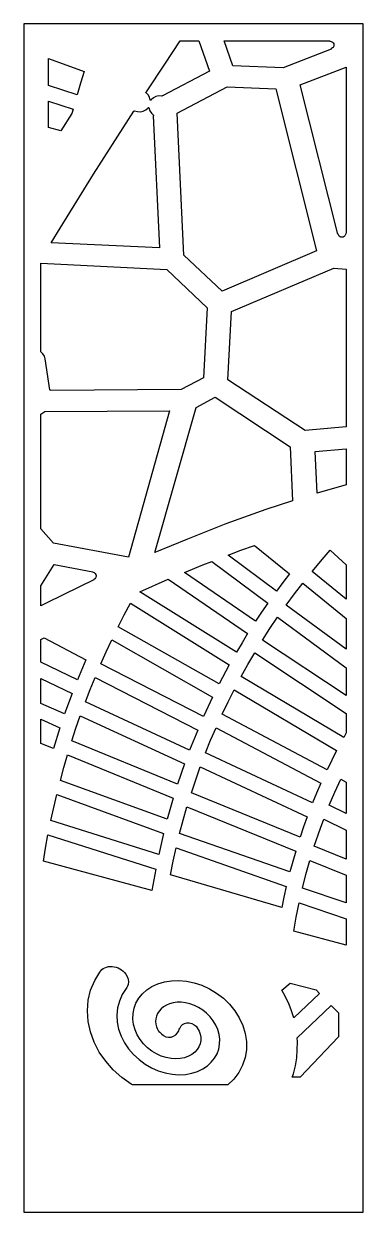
# Model space of a CAD drawing. Extents: x 0 to 400, y 0 to 1400.
import ezdxf

# ---------------------------------------------------------------- set-up
doc = ezdxf.new("R2010")
doc.units = 0
doc.layers.add('CUT', color=1, linetype='CONTINUOUS')
doc.layers.add('OUTLINE', color=7, linetype='CONTINUOUS')

msp = doc.modelspace()

# ---------------------------------------------------------------- linework, layer by layer
at = {"layer": 'CUT'}
for points in [[(143.98, 1319.46), (144.15, 1319.61), (144.56, 1319.68), (166.03, 1352.53), (184.34, 1380), (206.14, 1380), (218.67, 1344.25), (163.39, 1315.12), (163.15, 1315.17), (162.94, 1314.83), (162.75, 1314.72), (159.1, 1314.95), (155.77, 1314.27), (152.76, 1312.72), (150.27, 1310.41), (149.95, 1309.96), (149.74, 1309.86), (149.29, 1309.92), (149.11, 1310.07), (148.14, 1313.48), (146.42, 1316.38), (144.04, 1318.66), (143.86, 1319.05)], [(364.9, 1372.85), (364.4, 1372.14), (363.77, 1371.54), (362.43, 1370.75), (362.3, 1370.55), (362.31, 1370.12), (305.57, 1348.26), (246.4, 1350.51), (236.03, 1380), (360.46, 1380), (360.62, 1379.59), (360.81, 1379.45), (362.34, 1379.21), (363.15, 1378.87), (363.88, 1378.39), (364.74, 1377.41), (365.28, 1376.23), (365.46, 1374.94), (365.25, 1373.66)], [(29, 1359.08), (71.26, 1343.7), (66.95, 1330.11), (62.85, 1316.46), (29, 1327.15)], [(371.24, 1150.63), (370.64, 1151.97), (370.24, 1152.18), (370.04, 1152.16), (325.57, 1327.89), (380, 1348.7), (380, 1153.52), (379.59, 1153.36), (379.45, 1153.17), (379.21, 1151.63), (378.86, 1150.82), (378.37, 1150.09), (377.39, 1149.23), (376.19, 1148.69), (375.32, 1148.53), (374.45, 1148.56), (373.59, 1148.75), (372.8, 1149.11), (371.77, 1149.93)], [(188.65, 1127.5), (180.8, 1294.68), (239.76, 1325.58), (296.95, 1323.27), (345.1, 1132.44), (233.6, 1084.94)], [(29, 1277.88), (29, 1308.74), (58.05, 1299.52), (56.59, 1294.12), (43.69, 1273.9)], [(147.45, 1301.22), (148.53, 1297.58), (150.32, 1294.7), (152.68, 1292.51), (152.87, 1292.12), (152.75, 1291.7), (152.49, 1291.52), (159.77, 1135.99), (32.46, 1141.84), (42.77, 1159.08), (82.2, 1222.7), (123.47, 1287.4), (129.66, 1296.87), (129.82, 1296.84), (130.03, 1297.18), (130.23, 1297.29), (130.48, 1297.31), (134.09, 1296.55), (137.49, 1296.29), (140.79, 1296.95), (143.79, 1298.49), (146.27, 1300.77), (146.65, 1301.3), (146.84, 1301.4), (147.28, 1301.36)], [(31.42, 968.26), (31.03, 968.33), (30.75, 968.68), (25.27, 1005.25), (24.32, 1008.51), (22.53, 1011.36), (20, 1013.67), (20, 1117.89), (168.52, 1110.7), (216.21, 1065.37), (211.66, 982.96), (185.41, 969.03), (31.47, 967.92)], [(380, 925.21), (331.42, 920.84), (240.47, 980.74), (244.92, 1061.07), (365.34, 1112.03), (380, 1110.76)], [(316.66, 837.85), (285.32, 827.62), (238.29, 810.74), (192.82, 793.06), (154.6, 777.12), (203.01, 948.09), (225.61, 960.02), (313.71, 901.73)], [(123.23, 771.59), (34.94, 788.09), (20, 805), (20, 940.28), (24.74, 943.25), (171.89, 943.96)], [(345.56, 846.9), (343.29, 896.06), (380, 899.28), (380, 856.97)], [(313.04, 752.03), (305.25, 741.91), (297.62, 731.68), (240.87, 773.94), (255.87, 779.72), (271.99, 785.44)], [(380, 722.25), (339.89, 754.91), (353.98, 771.54), (361.2, 779.73), (380, 762.75)], [(82.81, 745.55), (82.51, 745.21), (82.54, 744.77), (65.69, 736.9), (26.22, 717.64), (20, 714.31), (20, 737.83), (35.72, 763.21), (81.31, 754.58), (81.39, 754.14), (81.55, 753.97), (83, 753.46), (83.7, 752.99), (84.32, 752.4), (85, 751.33), (85.33, 750.1), (85.31, 748.82), (85.09, 748), (84.71, 747.23), (83.89, 746.26)], [(273.17, 696.37), (189.37, 753.48), (211.11, 762.47), (221.66, 766.54), (287.42, 717.43), (280.21, 706.95)], [(250.7, 659.92), (136.65, 730.88), (170.26, 745.58), (263.78, 681.65), (257.15, 670.83)], [(380, 663.22), (309.25, 715.22), (318.9, 728.3), (328.84, 741.19), (380, 699.41)], [(118.5, 703.55), (125.86, 717.33), (242.13, 644.76), (230.25, 622.4), (111.38, 689.66)], [(380, 641.29), (380, 608.58), (281.3, 673.86), (290.07, 687.46), (299.13, 700.9)], [(73.02, 650.72), (63.18, 627.05), (20, 647.81), (20, 674.5), (23.99, 676.62)], [(97.19, 660.09), (103.81, 674.22), (222.5, 606.83), (211.84, 583.89), (90.81, 645.86)], [(263.98, 645.04), (272.15, 658.98), (380, 587.43), (380, 564.63), (377.01, 559.31), (256.11, 630.95)], [(204.92, 567.93), (195.48, 544.47), (72.57, 601.05), (78.2, 615.6), (84.06, 630.05)], [(56.94, 611.06), (48.17, 586.96), (20, 599.26), (20, 628.89)], [(247.94, 615.56), (368.64, 543.79), (362.93, 532.61), (357.44, 521.33), (233.72, 586.62), (240.68, 601.16)], [(42.66, 570.69), (34.97, 546.2), (20, 552.09), (20, 580.63)], [(181.21, 504.2), (56.66, 555.32), (61.53, 570.16), (66.65, 584.9), (189.42, 528.16)], [(340.32, 482.19), (214.16, 540.98), (220.2, 555.93), (226.53, 570.75), (350.08, 505.32), (345.09, 493.8)], [(176, 487.57), (169.04, 463.16), (43.1, 508.76), (47.22, 523.86), (51.57, 538.87)], [(325.7, 442), (197.48, 494.17), (202.58, 509.49), (207.98, 524.69), (333.99, 465.73), (329.74, 453.91)], [(359.91, 479.34), (366.5, 494.8), (373.48, 510.08), (380, 506.48), (380, 469.82)], [(164.69, 446.24), (158.99, 421.44), (31.92, 461.45), (35.27, 476.77), (38.86, 492.03)], [(192.31, 477.49), (320.41, 425.14), (316.9, 413.05), (313.61, 400.87), (183.7, 446.3), (187.85, 461.95)], [(342.26, 431.17), (349.52, 452.41), (353.42, 462.92), (380, 450.26), (380, 416.01)], [(155.5, 404.27), (151.05, 379.11), (23.11, 413.46), (25.69, 429), (28.52, 444.47)], [(304.06, 358.92), (172.83, 397.51), (176.04, 413.44), (179.55, 429.29), (309.36, 383.66), (306.6, 371.32)], [(328.33, 381.62), (332.48, 398), (337.04, 414.25), (380, 396.92), (380, 364.48)], [(321.08, 347.65), (324.4, 364.28), (380, 345.73), (380, 314.56), (318.16, 330.91)], [(182.77, 162.04), (190.51, 162.41), (197.85, 163.68), (204.66, 165.81), (210.85, 168.74), (216.32, 172.38), (220.98, 176.65), (224.79, 181.45), (227.7, 186.66), (229.69, 192.19), (230.75, 197.91), (230.9, 203.71), (230.17, 209.49), (228.62, 215.13), (226.29, 220.53), (223.27, 225.61), (219.64, 230.28), (215.49, 234.48), (210.94, 238.14), (206.07, 241.22), (201, 243.69), (195.83, 245.53), (190.66, 246.74), (185.59, 247.32), (180.72, 247.3), (176.12, 246.71), (171.86, 245.59), (168.02, 243.98), (164.64, 241.96), (161.76, 239.57), (159.41, 236.89), (157.6, 233.99), (156.33, 230.94), (155.6, 227.81), (155.38, 224.66), (155.65, 221.56), (156.36, 218.58), (157.47, 215.76), (158.92, 213.15), (159.9, 211.83), (160.31, 211.94), (160.71, 211.74), (162.21, 210.04), (164.61, 208.06), (167.4, 206.76), (170.42, 206.18), (173.49, 206.36), (176.43, 207.3), (179.04, 208.93), (181.16, 211.15), (182.68, 213.83), (183.09, 215.34), (183.53, 216.5), (183.7, 216.65), (184.08, 216.71), (184.15, 217.16), (185.28, 219.39), (187.07, 221.2), (189.41, 222.46), (192.14, 223.08), (195.06, 223.02), (197.99, 222.29), (200.72, 220.94), (203.07, 219.05), (204.47, 217.35), (206.64, 213.48), (207.91, 209.87), (208.55, 206.12), (208.52, 202.32), (207.81, 198.56), (206.39, 194.94), (204.27, 191.55), (201.48, 188.49), (198.04, 185.82), (194.02, 183.65), (189.47, 182.03), (184.48, 181.03), (179.13, 180.7), (173.54, 181.08), (167.79, 182.19), (162.03, 184.03), (156.36, 186.6), (150.92, 189.87), (145.82, 193.82), (141.18, 198.37), (137.12, 203.47), (133.74, 209.04), (131.14, 214.97), (129.4, 221.17), (128.6, 227.53), (128.77, 233.92), (129.97, 240.21), (132.2, 246.29), (135.46, 252.03), (139.73, 257.3), (144.96, 261.97), (151.08, 265.95), (158.02, 269.12), (165.67, 271.4), (173.9, 272.71), (182.59, 272.98), (191.58, 272.18), (200.71, 270.28), (209.81, 267.29), (218.7, 263.21), (227.21, 258.09), (235.16, 252), (242.38, 245.01), (248.71, 237.24), (253.99, 228.81), (258.1, 219.85), (260.91, 210.53), (262.35, 201.01), (262.33, 191.47), (260.83, 182.09), (257.82, 173.05), (253.34, 164.54), (247.41, 156.73), (240.35, 150), (128.29, 150), (126.42, 151.04), (115.45, 158.86), (105.42, 167.84), (96.55, 177.86), (89, 188.75), (82.94, 200.34), (78.51, 212.44), (75.81, 224.83), (74.93, 237.32), (75.94, 249.69), (78.83, 261.7), (83.62, 273.15), (89.53, 282.73), (90.69, 284.36), (92.1, 285.8), (93.74, 287.04), (95.58, 288.05), (97.59, 288.82), (99.73, 289.32), (101.98, 289.56), (104.28, 289.54), (106.61, 289.24), (108.91, 288.67), (111.16, 287.85), (113.31, 286.78), (115.33, 285.5), (117.18, 284), (118.83, 282.34), (120.25, 280.52), (121.89, 277.59), (122.91, 274.5), (123.25, 271.39), (122.91, 268.37), (122.3, 266.46), (121.41, 264.67), (116.02, 256.42), (112.63, 248.72), (110.52, 240.63), (109.69, 232.32), (110.14, 223.92), (111.81, 215.59), (114.65, 207.48), (118.58, 199.72), (123.49, 192.43), (129.27, 185.73), (135.81, 179.73), (142.96, 174.51), (150.58, 170.15), (158.52, 166.69), (166.63, 164.18), (174.77, 162.63)], [(318.04, 228.9), (315.53, 237.21), (312.64, 244.85), (308.53, 253.81), (304.24, 261.61), (313.96, 269.96), (344.47, 261.89), (348.41, 257.77)], [(322.33, 191.37), (322.35, 200.91), (322, 205.63), (362.14, 243.67), (371, 234.81), (371, 206.65), (325.57, 159), (316.38, 159), (317.77, 163.16), (320.07, 172.58), (321.58, 181.96)]]:
    msp.add_lwpolyline(points, close=True, dxfattribs=at)
at = {"layer": 'OUTLINE'}
msp.add_lwpolyline([(0, 0), (400, 0), (400, 1400), (0, 1400)], close=True, dxfattribs=at)

doc.saveas('drawing.dxf')
